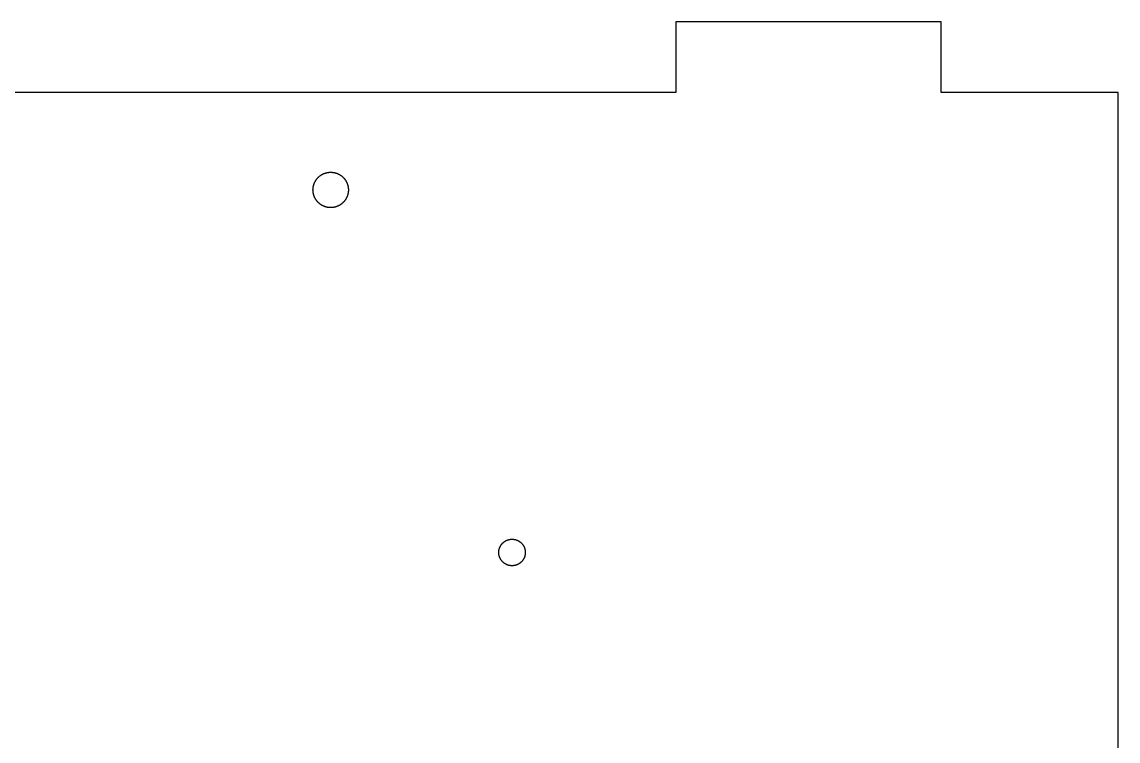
# Model space of a CAD drawing. Header units: metres. Extents: x 0 to 240, y -8 to 326.
# Drawn here: x 116.1 to 240, y 244.7 to 326 of the extents above; entities that cross this region are included whole.
import ezdxf

# ---------------------------------------------------------------- set-up
doc = ezdxf.new("R2010")
doc.units = ezdxf.units.M

msp = doc.modelspace()

# ---------------------------------------------------------------- linework, layer by layer
for p, q in [((220, 326), (190, 326)), ((190, 326), (190, 318)), ((220, 318), (220, 326)), ((190, 318), (50, 318)), ((240, 318), (220, 318)), ((240, 0), (240, 318)), ((149.688, 308.509), (149.714, 308.532)), ((149.714, 308.532), (149.741, 308.554)), ((149.741, 308.554), (149.769, 308.576)), ((149.769, 308.576), (149.796, 308.597)), ((149.796, 308.597), (149.824, 308.618)), ((149.824, 308.618), (149.853, 308.638)), ((149.853, 308.638), (149.882, 308.658)), ((149.882, 308.658), (149.911, 308.677)), ((149.911, 308.677), (149.94, 308.696)), ((149.94, 308.696), (149.97, 308.714)), ((149.97, 308.714), (150, 308.732)), ((150, 308.732), (150.03, 308.749)), ((150.03, 308.749), (150.061, 308.766)), ((150.061, 308.766), (150.092, 308.782)), ((150.092, 308.782), (150.123, 308.798)), ((150.123, 308.798), (150.155, 308.813)), ((150.155, 308.813), (150.187, 308.827)), ((150.187, 308.827), (150.219, 308.841)), ((150.219, 308.841), (150.251, 308.854)), ((150.251, 308.854), (150.283, 308.867)), ((150.283, 308.867), (150.316, 308.879)), ((150.316, 308.879), (150.349, 308.891)), ((150.349, 308.891), (150.382, 308.902)), ((150.382, 308.902), (150.415, 308.913)), ((150.415, 308.913), (150.449, 308.923)), ((150.449, 308.923), (150.482, 308.932)), ((150.482, 308.932), (150.516, 308.941)), ((150.516, 308.941), (150.55, 308.949)), ((150.55, 308.949), (150.584, 308.956)), ((150.584, 308.956), (150.618, 308.963)), ((150.618, 308.963), (150.653, 308.97)), ((150.653, 308.97), (150.687, 308.975)), ((150.687, 308.975), (150.722, 308.981)), ((150.722, 308.981), (150.756, 308.985)), ((150.756, 308.985), (150.791, 308.989)), ((150.791, 308.989), (150.826, 308.992)), ((150.826, 308.992), (150.86, 308.995)), ((150.86, 308.995), (150.895, 308.997)), ((150.895, 308.997), (150.93, 308.999)), ((150.93, 308.999), (150.965, 309)), ((150.965, 309), (151, 309)), ((151, 309), (151.035, 309)), ((151.035, 309), (151.07, 308.999)), ((151.07, 308.999), (151.105, 308.997)), ((151.105, 308.997), (151.14, 308.995)), ((151.14, 308.995), (151.174, 308.992)), ((151.174, 308.992), (151.209, 308.989)), ((151.209, 308.989), (151.244, 308.985)), ((151.244, 308.985), (151.278, 308.981)), ((151.278, 308.981), (151.313, 308.975)), ((151.313, 308.975), (151.347, 308.97)), ((151.347, 308.97), (151.382, 308.963)), ((151.382, 308.963), (151.416, 308.956)), ((151.416, 308.956), (151.45, 308.949)), ((151.45, 308.949), (151.484, 308.941)), ((151.484, 308.941), (151.518, 308.932)), ((151.518, 308.932), (151.551, 308.923)), ((151.551, 308.923), (151.585, 308.913)), ((151.585, 308.913), (151.618, 308.902)), ((151.618, 308.902), (151.651, 308.891)), ((151.651, 308.891), (151.684, 308.879)), ((151.684, 308.879), (151.717, 308.867)), ((151.717, 308.867), (151.749, 308.854)), ((151.749, 308.854), (151.781, 308.841)), ((151.781, 308.841), (151.813, 308.827)), ((151.813, 308.827), (151.845, 308.813)), ((151.845, 308.813), (151.877, 308.798)), ((151.877, 308.798), (151.908, 308.782)), ((151.908, 308.782), (151.939, 308.766)), ((151.939, 308.766), (151.97, 308.749)), ((151.97, 308.749), (152, 308.732)), ((152, 308.732), (152.03, 308.714)), ((152.03, 308.714), (152.06, 308.696)), ((152.06, 308.696), (152.089, 308.677)), ((152.089, 308.677), (152.118, 308.658)), ((152.118, 308.658), (152.147, 308.638)), ((152.147, 308.638), (152.176, 308.618)), ((152.176, 308.618), (152.204, 308.597)), ((152.204, 308.597), (152.231, 308.576)), ((152.231, 308.576), (152.259, 308.554)), ((152.259, 308.554), (152.286, 308.532)), ((152.286, 308.532), (152.312, 308.509)), ((149.015, 307.244), (149.019, 307.278)), ((149.019, 307.278), (149.025, 307.313)), ((149.025, 307.313), (149.03, 307.347)), ((149.03, 307.347), (149.037, 307.382)), ((149.037, 307.382), (149.044, 307.416)), ((149.044, 307.416), (149.051, 307.45)), ((149.051, 307.45), (149.059, 307.484)), ((149.059, 307.484), (149.068, 307.518)), ((149.068, 307.518), (149.077, 307.551)), ((149.077, 307.551), (149.087, 307.585)), ((149.087, 307.585), (149.098, 307.618)), ((149.098, 307.618), (149.109, 307.651)), ((149.109, 307.651), (149.121, 307.684)), ((149.121, 307.684), (149.133, 307.717)), ((149.133, 307.717), (149.146, 307.749)), ((149.146, 307.749), (149.159, 307.781)), ((149.159, 307.781), (149.173, 307.813)), ((149.173, 307.813), (149.187, 307.845)), ((149.187, 307.845), (149.202, 307.877)), ((149.202, 307.877), (149.218, 307.908)), ((149.218, 307.908), (149.234, 307.939)), ((149.234, 307.939), (149.251, 307.97)), ((149.251, 307.97), (149.268, 308)), ((149.268, 308), (149.286, 308.03)), ((149.286, 308.03), (149.304, 308.06)), ((149.304, 308.06), (149.323, 308.089)), ((149.323, 308.089), (149.342, 308.118)), ((149.342, 308.118), (149.362, 308.147)), ((149.362, 308.147), (149.382, 308.176)), ((149.382, 308.176), (149.403, 308.204)), ((149.403, 308.204), (149.424, 308.231)), ((149.424, 308.231), (149.446, 308.259)), ((149.446, 308.259), (149.468, 308.286)), ((149.468, 308.286), (149.491, 308.312)), ((149.491, 308.312), (149.514, 308.338)), ((149.514, 308.338), (149.537, 308.364)), ((149.537, 308.364), (149.561, 308.389)), ((149.561, 308.389), (149.586, 308.414)), ((149.586, 308.414), (149.611, 308.439)), ((149.611, 308.439), (149.636, 308.463)), ((149.636, 308.463), (149.662, 308.486)), ((149.662, 308.486), (149.688, 308.509)), ((152.312, 308.509), (152.338, 308.486)), ((152.338, 308.486), (152.364, 308.463)), ((152.364, 308.463), (152.389, 308.439)), ((152.389, 308.439), (152.414, 308.414)), ((152.414, 308.414), (152.439, 308.389)), ((152.439, 308.389), (152.463, 308.364)), ((152.463, 308.364), (152.486, 308.338)), ((152.486, 308.338), (152.509, 308.312)), ((152.509, 308.312), (152.532, 308.286)), ((152.532, 308.286), (152.554, 308.259)), ((152.554, 308.259), (152.576, 308.231)), ((152.576, 308.231), (152.597, 308.204)), ((152.597, 308.204), (152.618, 308.176)), ((152.618, 308.176), (152.638, 308.147)), ((152.638, 308.147), (152.658, 308.118)), ((152.658, 308.118), (152.677, 308.089)), ((152.677, 308.089), (152.696, 308.06)), ((152.696, 308.06), (152.714, 308.03)), ((152.714, 308.03), (152.732, 308)), ((152.732, 308), (152.749, 307.97)), ((152.749, 307.97), (152.766, 307.939)), ((152.766, 307.939), (152.782, 307.908)), ((152.782, 307.908), (152.798, 307.877)), ((152.798, 307.877), (152.813, 307.845)), ((152.813, 307.845), (152.827, 307.813)), ((152.827, 307.813), (152.841, 307.781)), ((152.841, 307.781), (152.854, 307.749)), ((152.854, 307.749), (152.867, 307.717)), ((152.867, 307.717), (152.879, 307.684)), ((152.879, 307.684), (152.891, 307.651)), ((152.891, 307.651), (152.902, 307.618)), ((152.902, 307.618), (152.913, 307.585)), ((152.913, 307.585), (152.923, 307.551)), ((152.923, 307.551), (152.932, 307.518)), ((152.932, 307.518), (152.941, 307.484)), ((152.941, 307.484), (152.949, 307.45)), ((152.949, 307.45), (152.956, 307.416)), ((152.956, 307.416), (152.963, 307.382)), ((152.963, 307.382), (152.97, 307.347)), ((152.97, 307.347), (152.975, 307.313)), ((152.975, 307.313), (152.981, 307.278)), ((152.981, 307.278), (152.985, 307.244)), ((149, 307.035), (149.001, 307.07)), ((149, 307), (149, 307.035)), ((149, 306.965), (149, 307)), ((149.001, 306.93), (149, 306.965)), ((149.001, 307.07), (149.003, 307.105)), ((149.003, 306.895), (149.001, 306.93)), ((149.003, 307.105), (149.005, 307.14)), ((149.005, 306.86), (149.003, 306.895)), ((149.005, 307.14), (149.008, 307.174)), ((149.008, 306.826), (149.005, 306.86)), ((149.008, 307.174), (149.011, 307.209)), ((149.011, 306.791), (149.008, 306.826)), ((149.011, 307.209), (149.015, 307.244)), ((149.015, 306.756), (149.011, 306.791)), ((149.019, 306.722), (149.015, 306.756)), ((149.025, 306.687), (149.019, 306.722)), ((149.03, 306.653), (149.025, 306.687)), ((149.037, 306.618), (149.03, 306.653)), ((149.044, 306.584), (149.037, 306.618)), ((149.051, 306.55), (149.044, 306.584)), ((149.059, 306.516), (149.051, 306.55)), ((149.068, 306.482), (149.059, 306.516)), ((149.077, 306.449), (149.068, 306.482)), ((149.087, 306.415), (149.077, 306.449)), ((149.098, 306.382), (149.087, 306.415)), ((149.109, 306.349), (149.098, 306.382)), ((149.121, 306.316), (149.109, 306.349)), ((149.133, 306.283), (149.121, 306.316)), ((149.146, 306.251), (149.133, 306.283)), ((149.159, 306.219), (149.146, 306.251)), ((149.173, 306.187), (149.159, 306.219)), ((149.187, 306.155), (149.173, 306.187)), ((149.202, 306.123), (149.187, 306.155)), ((149.218, 306.092), (149.202, 306.123)), ((149.234, 306.061), (149.218, 306.092)), ((149.251, 306.03), (149.234, 306.061)), ((152.766, 306.061), (152.749, 306.03)), ((152.782, 306.092), (152.766, 306.061)), ((152.798, 306.123), (152.782, 306.092)), ((152.813, 306.155), (152.798, 306.123)), ((152.827, 306.187), (152.813, 306.155)), ((152.841, 306.219), (152.827, 306.187)), ((152.854, 306.251), (152.841, 306.219)), ((152.867, 306.283), (152.854, 306.251)), ((152.879, 306.316), (152.867, 306.283)), ((152.891, 306.349), (152.879, 306.316)), ((152.902, 306.382), (152.891, 306.349)), ((152.913, 306.415), (152.902, 306.382)), ((152.923, 306.449), (152.913, 306.415)), ((152.932, 306.482), (152.923, 306.449)), ((152.941, 306.516), (152.932, 306.482)), ((152.949, 306.55), (152.941, 306.516)), ((152.956, 306.584), (152.949, 306.55)), ((152.963, 306.618), (152.956, 306.584)), ((152.97, 306.653), (152.963, 306.618)), ((152.975, 306.687), (152.97, 306.653)), ((152.981, 306.722), (152.975, 306.687)), ((152.985, 306.756), (152.981, 306.722)), ((152.985, 307.244), (152.989, 307.209)), ((152.989, 306.791), (152.985, 306.756)), ((152.989, 307.209), (152.992, 307.174)), ((152.992, 306.826), (152.989, 306.791)), ((152.992, 307.174), (152.995, 307.14)), ((152.995, 306.86), (152.992, 306.826)), ((152.995, 307.14), (152.997, 307.105)), ((152.997, 306.895), (152.995, 306.86)), ((152.997, 307.105), (152.999, 307.07)), ((152.999, 306.93), (152.997, 306.895)), ((152.999, 307.07), (153, 307.035)), ((153, 306.965), (152.999, 306.93)), ((153, 307.035), (153, 307)), ((153, 307), (153, 306.965)), ((149.268, 306), (149.251, 306.03)), ((149.286, 305.97), (149.268, 306)), ((149.304, 305.94), (149.286, 305.97)), ((149.323, 305.911), (149.304, 305.94)), ((149.342, 305.882), (149.323, 305.911)), ((149.362, 305.853), (149.342, 305.882)), ((149.382, 305.824), (149.362, 305.853)), ((149.403, 305.796), (149.382, 305.824)), ((149.424, 305.769), (149.403, 305.796)), ((149.446, 305.741), (149.424, 305.769)), ((149.468, 305.714), (149.446, 305.741)), ((149.491, 305.688), (149.468, 305.714)), ((149.514, 305.662), (149.491, 305.688)), ((149.537, 305.636), (149.514, 305.662)), ((149.561, 305.611), (149.537, 305.636)), ((149.586, 305.586), (149.561, 305.611)), ((149.611, 305.561), (149.586, 305.586)), ((149.636, 305.537), (149.611, 305.561)), ((149.662, 305.514), (149.636, 305.537)), ((149.688, 305.491), (149.662, 305.514)), ((149.714, 305.468), (149.688, 305.491)), ((149.741, 305.446), (149.714, 305.468)), ((149.769, 305.424), (149.741, 305.446)), ((149.796, 305.403), (149.769, 305.424)), ((149.824, 305.382), (149.796, 305.403)), ((149.853, 305.362), (149.824, 305.382)), ((149.882, 305.342), (149.853, 305.362)), ((149.911, 305.323), (149.882, 305.342)), ((149.94, 305.304), (149.911, 305.323)), ((149.97, 305.286), (149.94, 305.304)), ((150, 305.268), (149.97, 305.286)), ((150.03, 305.251), (150, 305.268)), ((150.061, 305.234), (150.03, 305.251)), ((150.092, 305.218), (150.061, 305.234)), ((150.123, 305.202), (150.092, 305.218)), ((150.155, 305.187), (150.123, 305.202)), ((150.187, 305.173), (150.155, 305.187)), ((150.219, 305.159), (150.187, 305.173)), ((150.251, 305.146), (150.219, 305.159)), ((150.283, 305.133), (150.251, 305.146)), ((150.316, 305.121), (150.283, 305.133)), ((150.349, 305.109), (150.316, 305.121)), ((150.382, 305.098), (150.349, 305.109)), ((150.415, 305.087), (150.382, 305.098)), ((150.449, 305.077), (150.415, 305.087)), ((150.482, 305.068), (150.449, 305.077)), ((150.516, 305.059), (150.482, 305.068)), ((150.55, 305.051), (150.516, 305.059)), ((150.584, 305.044), (150.55, 305.051)), ((150.618, 305.037), (150.584, 305.044)), ((150.653, 305.03), (150.618, 305.037)), ((150.687, 305.025), (150.653, 305.03)), ((150.722, 305.019), (150.687, 305.025)), ((150.756, 305.015), (150.722, 305.019)), ((150.791, 305.011), (150.756, 305.015)), ((150.826, 305.008), (150.791, 305.011)), ((150.86, 305.005), (150.826, 305.008)), ((150.895, 305.003), (150.86, 305.005)), ((150.93, 305.001), (150.895, 305.003)), ((150.965, 305), (150.93, 305.001)), ((151, 305), (150.965, 305)), ((151.035, 305), (151, 305)), ((151.07, 305.001), (151.035, 305)), ((151.105, 305.003), (151.07, 305.001)), ((151.14, 305.005), (151.105, 305.003)), ((151.174, 305.008), (151.14, 305.005)), ((151.209, 305.011), (151.174, 305.008)), ((151.244, 305.015), (151.209, 305.011)), ((151.278, 305.019), (151.244, 305.015)), ((151.313, 305.025), (151.278, 305.019)), ((151.347, 305.03), (151.313, 305.025)), ((151.382, 305.037), (151.347, 305.03)), ((151.416, 305.044), (151.382, 305.037)), ((151.45, 305.051), (151.416, 305.044)), ((151.484, 305.059), (151.45, 305.051)), ((151.518, 305.068), (151.484, 305.059)), ((151.551, 305.077), (151.518, 305.068)), ((151.585, 305.087), (151.551, 305.077)), ((151.618, 305.098), (151.585, 305.087)), ((151.651, 305.109), (151.618, 305.098)), ((151.684, 305.121), (151.651, 305.109)), ((151.717, 305.133), (151.684, 305.121)), ((151.749, 305.146), (151.717, 305.133)), ((151.781, 305.159), (151.749, 305.146)), ((151.813, 305.173), (151.781, 305.159)), ((151.845, 305.187), (151.813, 305.173)), ((151.877, 305.202), (151.845, 305.187)), ((151.908, 305.218), (151.877, 305.202)), ((151.939, 305.234), (151.908, 305.218)), ((151.97, 305.251), (151.939, 305.234)), ((152, 305.268), (151.97, 305.251)), ((152.03, 305.286), (152, 305.268)), ((152.06, 305.304), (152.03, 305.286)), ((152.089, 305.323), (152.06, 305.304)), ((152.118, 305.342), (152.089, 305.323)), ((152.147, 305.362), (152.118, 305.342)), ((152.176, 305.382), (152.147, 305.362)), ((152.204, 305.403), (152.176, 305.382)), ((152.231, 305.424), (152.204, 305.403)), ((152.259, 305.446), (152.231, 305.424)), ((152.286, 305.468), (152.259, 305.446)), ((152.312, 305.491), (152.286, 305.468)), ((152.338, 305.514), (152.312, 305.491)), ((152.364, 305.537), (152.338, 305.514)), ((152.389, 305.561), (152.364, 305.537)), ((152.414, 305.586), (152.389, 305.561)), ((152.439, 305.611), (152.414, 305.586)), ((152.463, 305.636), (152.439, 305.611)), ((152.486, 305.662), (152.463, 305.636)), ((152.509, 305.688), (152.486, 305.662)), ((152.532, 305.714), (152.509, 305.688)), ((152.554, 305.741), (152.532, 305.714)), ((152.576, 305.769), (152.554, 305.741)), ((152.597, 305.796), (152.576, 305.769)), ((152.618, 305.824), (152.597, 305.796)), ((152.638, 305.853), (152.618, 305.824)), ((152.658, 305.882), (152.638, 305.853)), ((152.677, 305.911), (152.658, 305.882)), ((152.696, 305.94), (152.677, 305.911)), ((152.714, 305.97), (152.696, 305.94)), ((152.732, 306), (152.714, 305.97)), ((152.749, 306.03), (152.732, 306)), ((170.045, 266.363), (170.051, 266.388)), ((170.051, 266.388), (170.058, 266.413)), ((170.058, 266.413), (170.066, 266.439)), ((170.066, 266.439), (170.073, 266.464)), ((170.073, 266.464), (170.082, 266.488)), ((170.082, 266.488), (170.09, 266.513)), ((170.09, 266.513), (170.1, 266.538)), ((170.1, 266.538), (170.109, 266.562)), ((170.109, 266.562), (170.119, 266.586)), ((170.119, 266.586), (170.13, 266.61)), ((170.13, 266.61), (170.141, 266.634)), ((170.141, 266.634), (170.152, 266.658)), ((170.152, 266.658), (170.163, 266.681)), ((170.163, 266.681), (170.176, 266.704)), ((170.176, 266.704), (170.188, 266.727)), ((170.188, 266.727), (170.201, 266.75)), ((170.201, 266.75), (170.214, 266.773)), ((170.214, 266.773), (170.228, 266.795)), ((170.228, 266.795), (170.242, 266.817)), ((170.242, 266.817), (170.256, 266.839)), ((170.256, 266.839), (170.271, 266.86)), ((170.271, 266.86), (170.286, 266.882)), ((170.286, 266.882), (170.302, 266.903)), ((170.302, 266.903), (170.318, 266.923)), ((170.318, 266.923), (170.334, 266.944)), ((170.334, 266.944), (170.351, 266.964)), ((170.351, 266.964), (170.368, 266.984)), ((170.368, 266.984), (170.385, 267.004)), ((170.385, 267.004), (170.403, 267.023)), ((170.403, 267.023), (170.421, 267.042)), ((170.421, 267.042), (170.439, 267.061)), ((170.439, 267.061), (170.458, 267.079)), ((170.458, 267.079), (170.477, 267.097)), ((170.477, 267.097), (170.496, 267.115)), ((170.496, 267.115), (170.516, 267.132)), ((170.516, 267.132), (170.536, 267.149)), ((170.536, 267.149), (170.556, 267.166)), ((170.556, 267.166), (170.577, 267.182)), ((170.577, 267.182), (170.597, 267.198)), ((170.597, 267.198), (170.618, 267.214)), ((170.618, 267.214), (170.64, 267.229)), ((170.64, 267.229), (170.661, 267.244)), ((170.661, 267.244), (170.683, 267.258)), ((170.683, 267.258), (170.705, 267.272)), ((170.705, 267.272), (170.727, 267.286)), ((170.727, 267.286), (170.75, 267.299)), ((170.75, 267.299), (170.773, 267.312)), ((170.773, 267.312), (170.796, 267.324)), ((170.796, 267.324), (170.819, 267.337)), ((170.819, 267.337), (170.842, 267.348)), ((170.842, 267.348), (170.866, 267.359)), ((170.866, 267.359), (170.89, 267.37)), ((170.89, 267.37), (170.914, 267.381)), ((170.914, 267.381), (170.938, 267.391)), ((170.938, 267.391), (170.962, 267.4)), ((170.962, 267.4), (170.987, 267.41)), ((170.987, 267.41), (171.012, 267.418)), ((171.012, 267.418), (171.036, 267.427)), ((171.036, 267.427), (171.061, 267.434)), ((171.061, 267.434), (171.087, 267.442)), ((171.087, 267.442), (171.112, 267.449)), ((171.112, 267.449), (171.137, 267.455)), ((171.137, 267.455), (171.163, 267.462)), ((171.163, 267.462), (171.188, 267.467)), ((171.188, 267.467), (171.214, 267.472)), ((171.214, 267.472), (171.24, 267.477)), ((171.24, 267.477), (171.265, 267.482)), ((171.265, 267.482), (171.291, 267.485)), ((171.291, 267.485), (171.317, 267.489)), ((171.317, 267.489), (171.343, 267.492)), ((171.343, 267.492), (171.369, 267.494)), ((171.369, 267.494), (171.395, 267.496)), ((171.395, 267.496), (171.421, 267.498)), ((171.421, 267.498), (171.448, 267.499)), ((171.448, 267.499), (171.474, 267.5)), ((171.474, 267.5), (171.5, 267.5)), ((171.5, 267.5), (171.526, 267.5)), ((171.526, 267.5), (171.552, 267.499)), ((171.552, 267.499), (171.579, 267.498)), ((171.579, 267.498), (171.605, 267.496)), ((171.605, 267.496), (171.631, 267.494)), ((171.631, 267.494), (171.657, 267.492)), ((171.657, 267.492), (171.683, 267.489)), ((171.683, 267.489), (171.709, 267.485)), ((171.709, 267.485), (171.735, 267.482)), ((171.735, 267.482), (171.76, 267.477)), ((171.76, 267.477), (171.786, 267.472)), ((171.786, 267.472), (171.812, 267.467)), ((171.812, 267.467), (171.837, 267.462)), ((171.837, 267.462), (171.863, 267.455)), ((171.863, 267.455), (171.888, 267.449)), ((171.888, 267.449), (171.913, 267.442)), ((171.913, 267.442), (171.939, 267.434)), ((171.939, 267.434), (171.964, 267.427)), ((171.964, 267.427), (171.988, 267.418)), ((171.988, 267.418), (172.013, 267.41)), ((172.013, 267.41), (172.038, 267.4)), ((172.038, 267.4), (172.062, 267.391)), ((172.062, 267.391), (172.086, 267.381)), ((172.086, 267.381), (172.11, 267.37)), ((172.11, 267.37), (172.134, 267.359)), ((172.134, 267.359), (172.158, 267.348)), ((172.158, 267.348), (172.181, 267.337)), ((172.181, 267.337), (172.204, 267.324)), ((172.204, 267.324), (172.227, 267.312)), ((172.227, 267.312), (172.25, 267.299)), ((172.25, 267.299), (172.273, 267.286)), ((172.273, 267.286), (172.295, 267.272)), ((172.295, 267.272), (172.317, 267.258)), ((172.317, 267.258), (172.339, 267.244)), ((172.339, 267.244), (172.36, 267.229)), ((172.36, 267.229), (172.382, 267.214)), ((172.382, 267.214), (172.403, 267.198)), ((172.403, 267.198), (172.423, 267.182)), ((172.423, 267.182), (172.444, 267.166)), ((172.444, 267.166), (172.464, 267.149)), ((172.464, 267.149), (172.484, 267.132)), ((172.484, 267.132), (172.504, 267.115)), ((172.504, 267.115), (172.523, 267.097)), ((172.523, 267.097), (172.542, 267.079)), ((172.542, 267.079), (172.561, 267.061)), ((172.561, 267.061), (172.579, 267.042)), ((172.579, 267.042), (172.597, 267.023)), ((172.597, 267.023), (172.615, 267.004)), ((172.615, 267.004), (172.632, 266.984)), ((172.632, 266.984), (172.649, 266.964)), ((172.649, 266.964), (172.666, 266.944)), ((172.666, 266.944), (172.682, 266.923)), ((172.682, 266.923), (172.698, 266.903)), ((172.698, 266.903), (172.714, 266.882)), ((172.714, 266.882), (172.729, 266.86)), ((172.729, 266.86), (172.744, 266.839)), ((172.744, 266.839), (172.758, 266.817)), ((172.758, 266.817), (172.772, 266.795)), ((172.772, 266.795), (172.786, 266.773)), ((172.786, 266.773), (172.799, 266.75)), ((172.799, 266.75), (172.812, 266.727)), ((172.812, 266.727), (172.824, 266.704)), ((172.824, 266.704), (172.837, 266.681)), ((172.837, 266.681), (172.848, 266.658)), ((172.848, 266.658), (172.859, 266.634)), ((172.859, 266.634), (172.87, 266.61)), ((172.87, 266.61), (172.881, 266.586)), ((172.881, 266.586), (172.891, 266.562)), ((172.891, 266.562), (172.9, 266.538)), ((172.9, 266.538), (172.91, 266.513)), ((172.91, 266.513), (172.918, 266.488)), ((172.918, 266.488), (172.927, 266.464)), ((172.927, 266.464), (172.934, 266.439)), ((172.934, 266.439), (172.942, 266.413)), ((172.942, 266.413), (172.949, 266.388)), ((172.949, 266.388), (172.955, 266.363)), ((170, 266.026), (170.001, 266.052)), ((170, 266), (170, 266.026)), ((170, 265.974), (170, 266)), ((170.001, 265.948), (170, 265.974)), ((170.001, 266.052), (170.002, 266.078)), ((170.002, 265.922), (170.001, 265.948)), ((170.002, 266.078), (170.004, 266.105)), ((170.004, 265.895), (170.002, 265.922)), ((170.004, 266.105), (170.006, 266.131)), ((170.006, 265.869), (170.004, 265.895)), ((170.006, 266.131), (170.008, 266.157)), ((170.008, 265.843), (170.006, 265.869)), ((170.008, 266.157), (170.011, 266.183)), ((170.011, 265.817), (170.008, 265.843)), ((170.011, 266.183), (170.015, 266.209)), ((170.015, 265.791), (170.011, 265.817)), ((170.015, 266.209), (170.018, 266.235)), ((170.018, 265.765), (170.015, 265.791)), ((170.018, 266.235), (170.023, 266.26)), ((170.023, 265.74), (170.018, 265.765)), ((170.023, 266.26), (170.028, 266.286)), ((170.028, 265.714), (170.023, 265.74)), ((170.028, 266.286), (170.033, 266.312)), ((170.033, 265.688), (170.028, 265.714)), ((170.033, 266.312), (170.038, 266.337)), ((170.038, 265.663), (170.033, 265.688)), ((170.038, 266.337), (170.045, 266.363)), ((170.045, 265.637), (170.038, 265.663)), ((170.051, 265.612), (170.045, 265.637)), ((170.058, 265.587), (170.051, 265.612)), ((170.066, 265.561), (170.058, 265.587)), ((170.073, 265.536), (170.066, 265.561)), ((170.082, 265.512), (170.073, 265.536)), ((170.09, 265.487), (170.082, 265.512)), ((170.1, 265.462), (170.09, 265.487)), ((170.109, 265.438), (170.1, 265.462)), ((170.119, 265.414), (170.109, 265.438)), ((170.13, 265.39), (170.119, 265.414)), ((170.141, 265.366), (170.13, 265.39)), ((170.152, 265.342), (170.141, 265.366)), ((170.163, 265.319), (170.152, 265.342)), ((170.176, 265.296), (170.163, 265.319)), ((170.188, 265.273), (170.176, 265.296)), ((170.201, 265.25), (170.188, 265.273)), ((170.214, 265.227), (170.201, 265.25)), ((170.228, 265.205), (170.214, 265.227)), ((170.242, 265.183), (170.228, 265.205)), ((170.256, 265.161), (170.242, 265.183)), ((170.271, 265.14), (170.256, 265.161)), ((172.744, 265.161), (172.729, 265.14)), ((172.758, 265.183), (172.744, 265.161)), ((172.772, 265.205), (172.758, 265.183)), ((172.786, 265.227), (172.772, 265.205)), ((172.799, 265.25), (172.786, 265.227)), ((172.812, 265.273), (172.799, 265.25)), ((172.824, 265.296), (172.812, 265.273)), ((172.837, 265.319), (172.824, 265.296)), ((172.848, 265.342), (172.837, 265.319)), ((172.859, 265.366), (172.848, 265.342)), ((172.87, 265.39), (172.859, 265.366)), ((172.881, 265.414), (172.87, 265.39)), ((172.891, 265.438), (172.881, 265.414)), ((172.9, 265.462), (172.891, 265.438)), ((172.91, 265.487), (172.9, 265.462)), ((172.918, 265.512), (172.91, 265.487)), ((172.927, 265.536), (172.918, 265.512)), ((172.934, 265.561), (172.927, 265.536)), ((172.942, 265.587), (172.934, 265.561)), ((172.949, 265.612), (172.942, 265.587)), ((172.955, 265.637), (172.949, 265.612)), ((172.955, 266.363), (172.962, 266.337)), ((172.962, 265.663), (172.955, 265.637)), ((172.962, 266.337), (172.967, 266.312)), ((172.967, 265.688), (172.962, 265.663)), ((172.967, 266.312), (172.972, 266.286)), ((172.972, 265.714), (172.967, 265.688)), ((172.972, 266.286), (172.977, 266.26)), ((172.977, 265.74), (172.972, 265.714)), ((172.977, 266.26), (172.982, 266.235)), ((172.982, 265.765), (172.977, 265.74)), ((172.982, 266.235), (172.985, 266.209)), ((172.985, 265.791), (172.982, 265.765)), ((172.985, 266.209), (172.989, 266.183)), ((172.989, 265.817), (172.985, 265.791)), ((172.989, 266.183), (172.992, 266.157)), ((172.992, 265.843), (172.989, 265.817)), ((172.992, 266.157), (172.994, 266.131)), ((172.994, 265.869), (172.992, 265.843)), ((172.994, 266.131), (172.996, 266.105)), ((172.996, 265.895), (172.994, 265.869)), ((172.996, 266.105), (172.998, 266.078)), ((172.998, 265.922), (172.996, 265.895)), ((172.998, 266.078), (172.999, 266.052)), ((172.999, 265.948), (172.998, 265.922)), ((172.999, 266.052), (173, 266.026)), ((173, 265.974), (172.999, 265.948)), ((173, 266.026), (173, 266)), ((173, 266), (173, 265.974)), ((170.286, 265.118), (170.271, 265.14)), ((170.302, 265.097), (170.286, 265.118)), ((170.318, 265.077), (170.302, 265.097)), ((170.334, 265.056), (170.318, 265.077)), ((170.351, 265.036), (170.334, 265.056)), ((170.368, 265.016), (170.351, 265.036)), ((170.385, 264.996), (170.368, 265.016)), ((170.403, 264.977), (170.385, 264.996)), ((170.421, 264.958), (170.403, 264.977)), ((170.439, 264.939), (170.421, 264.958)), ((170.458, 264.921), (170.439, 264.939)), ((170.477, 264.903), (170.458, 264.921)), ((170.496, 264.885), (170.477, 264.903)), ((170.516, 264.868), (170.496, 264.885)), ((170.536, 264.851), (170.516, 264.868)), ((170.556, 264.834), (170.536, 264.851)), ((170.577, 264.818), (170.556, 264.834)), ((170.597, 264.802), (170.577, 264.818)), ((170.618, 264.786), (170.597, 264.802)), ((170.64, 264.771), (170.618, 264.786)), ((170.661, 264.756), (170.64, 264.771)), ((170.683, 264.742), (170.661, 264.756)), ((170.705, 264.728), (170.683, 264.742)), ((170.727, 264.714), (170.705, 264.728)), ((170.75, 264.701), (170.727, 264.714)), ((170.773, 264.688), (170.75, 264.701)), ((170.796, 264.676), (170.773, 264.688)), ((170.819, 264.663), (170.796, 264.676)), ((170.842, 264.652), (170.819, 264.663)), ((170.866, 264.641), (170.842, 264.652)), ((170.89, 264.63), (170.866, 264.641)), ((170.914, 264.619), (170.89, 264.63)), ((170.938, 264.609), (170.914, 264.619)), ((170.962, 264.6), (170.938, 264.609)), ((170.987, 264.59), (170.962, 264.6)), ((171.012, 264.582), (170.987, 264.59)), ((171.036, 264.573), (171.012, 264.582)), ((171.061, 264.566), (171.036, 264.573)), ((171.087, 264.558), (171.061, 264.566)), ((171.112, 264.551), (171.087, 264.558)), ((171.137, 264.545), (171.112, 264.551)), ((171.163, 264.538), (171.137, 264.545)), ((171.188, 264.533), (171.163, 264.538)), ((171.214, 264.528), (171.188, 264.533)), ((171.24, 264.523), (171.214, 264.528)), ((171.265, 264.518), (171.24, 264.523)), ((171.291, 264.515), (171.265, 264.518)), ((171.317, 264.511), (171.291, 264.515)), ((171.343, 264.508), (171.317, 264.511)), ((171.369, 264.506), (171.343, 264.508)), ((171.395, 264.504), (171.369, 264.506)), ((171.421, 264.502), (171.395, 264.504)), ((171.448, 264.501), (171.421, 264.502)), ((171.474, 264.5), (171.448, 264.501)), ((171.5, 264.5), (171.474, 264.5)), ((171.526, 264.5), (171.5, 264.5)), ((171.552, 264.501), (171.526, 264.5)), ((171.579, 264.502), (171.552, 264.501)), ((171.605, 264.504), (171.579, 264.502)), ((171.631, 264.506), (171.605, 264.504)), ((171.657, 264.508), (171.631, 264.506)), ((171.683, 264.511), (171.657, 264.508)), ((171.709, 264.515), (171.683, 264.511)), ((171.735, 264.518), (171.709, 264.515)), ((171.76, 264.523), (171.735, 264.518)), ((171.786, 264.528), (171.76, 264.523)), ((171.812, 264.533), (171.786, 264.528)), ((171.837, 264.538), (171.812, 264.533)), ((171.863, 264.545), (171.837, 264.538)), ((171.888, 264.551), (171.863, 264.545)), ((171.913, 264.558), (171.888, 264.551)), ((171.939, 264.566), (171.913, 264.558)), ((171.964, 264.573), (171.939, 264.566)), ((171.988, 264.582), (171.964, 264.573)), ((172.013, 264.59), (171.988, 264.582)), ((172.038, 264.6), (172.013, 264.59)), ((172.062, 264.609), (172.038, 264.6)), ((172.086, 264.619), (172.062, 264.609)), ((172.11, 264.63), (172.086, 264.619)), ((172.134, 264.641), (172.11, 264.63)), ((172.158, 264.652), (172.134, 264.641)), ((172.181, 264.663), (172.158, 264.652)), ((172.204, 264.676), (172.181, 264.663)), ((172.227, 264.688), (172.204, 264.676)), ((172.25, 264.701), (172.227, 264.688)), ((172.273, 264.714), (172.25, 264.701)), ((172.295, 264.728), (172.273, 264.714)), ((172.317, 264.742), (172.295, 264.728)), ((172.339, 264.756), (172.317, 264.742)), ((172.36, 264.771), (172.339, 264.756)), ((172.382, 264.786), (172.36, 264.771)), ((172.403, 264.802), (172.382, 264.786)), ((172.423, 264.818), (172.403, 264.802)), ((172.444, 264.834), (172.423, 264.818)), ((172.464, 264.851), (172.444, 264.834)), ((172.484, 264.868), (172.464, 264.851)), ((172.504, 264.885), (172.484, 264.868)), ((172.523, 264.903), (172.504, 264.885)), ((172.542, 264.921), (172.523, 264.903)), ((172.561, 264.939), (172.542, 264.921)), ((172.579, 264.958), (172.561, 264.939)), ((172.597, 264.977), (172.579, 264.958)), ((172.615, 264.996), (172.597, 264.977)), ((172.632, 265.016), (172.615, 264.996)), ((172.649, 265.036), (172.632, 265.016)), ((172.666, 265.056), (172.649, 265.036)), ((172.682, 265.077), (172.666, 265.056)), ((172.698, 265.097), (172.682, 265.077)), ((172.714, 265.118), (172.698, 265.097)), ((172.729, 265.14), (172.714, 265.118))]:
    msp.add_line(p, q)

doc.saveas('drawing.dxf')
